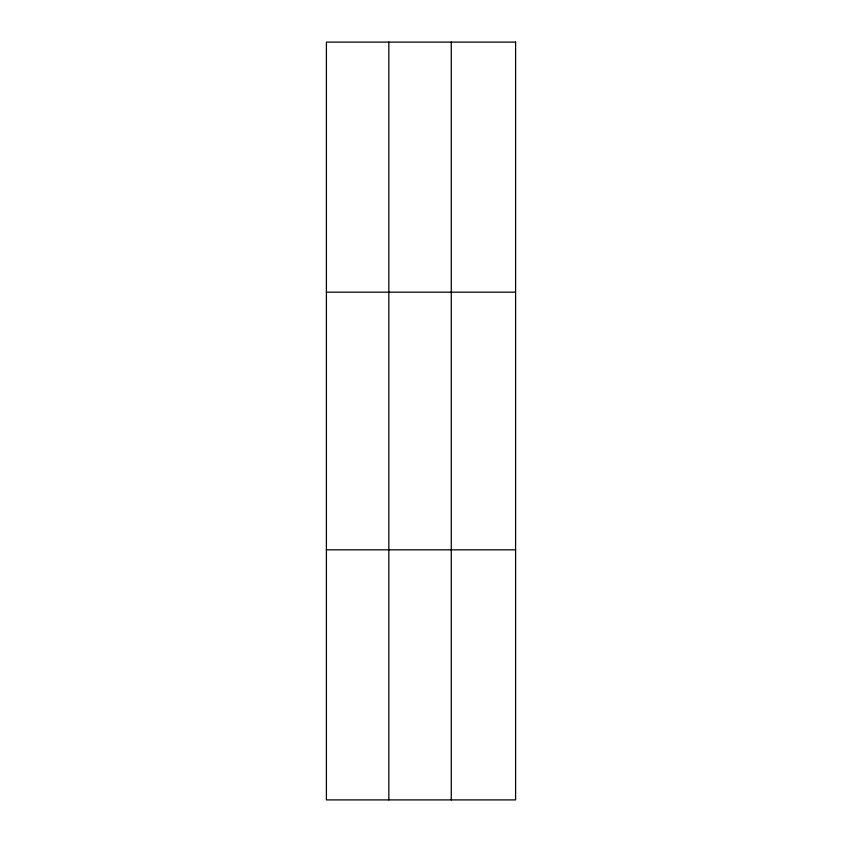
<?xml version="1.0" encoding="UTF-8"?>
<svg xmlns="http://www.w3.org/2000/svg" width="842" height="842" viewBox="0 0 842 842"><rect width="100%" height="100%" fill="white"/><g stroke="black" fill="none" stroke-linecap="round" stroke-linejoin="round"><path stroke-width="1.26" d="M388.836 799.9L388.836 42.1M451.27 799.9L451.27 42.1M326.401 292.174L515.599 292.174M326.401 549.826L515.599 549.826M515.599 42.1L515.599 799.9L326.401 799.9L326.401 42.1L515.599 42.1"/></g></svg>
